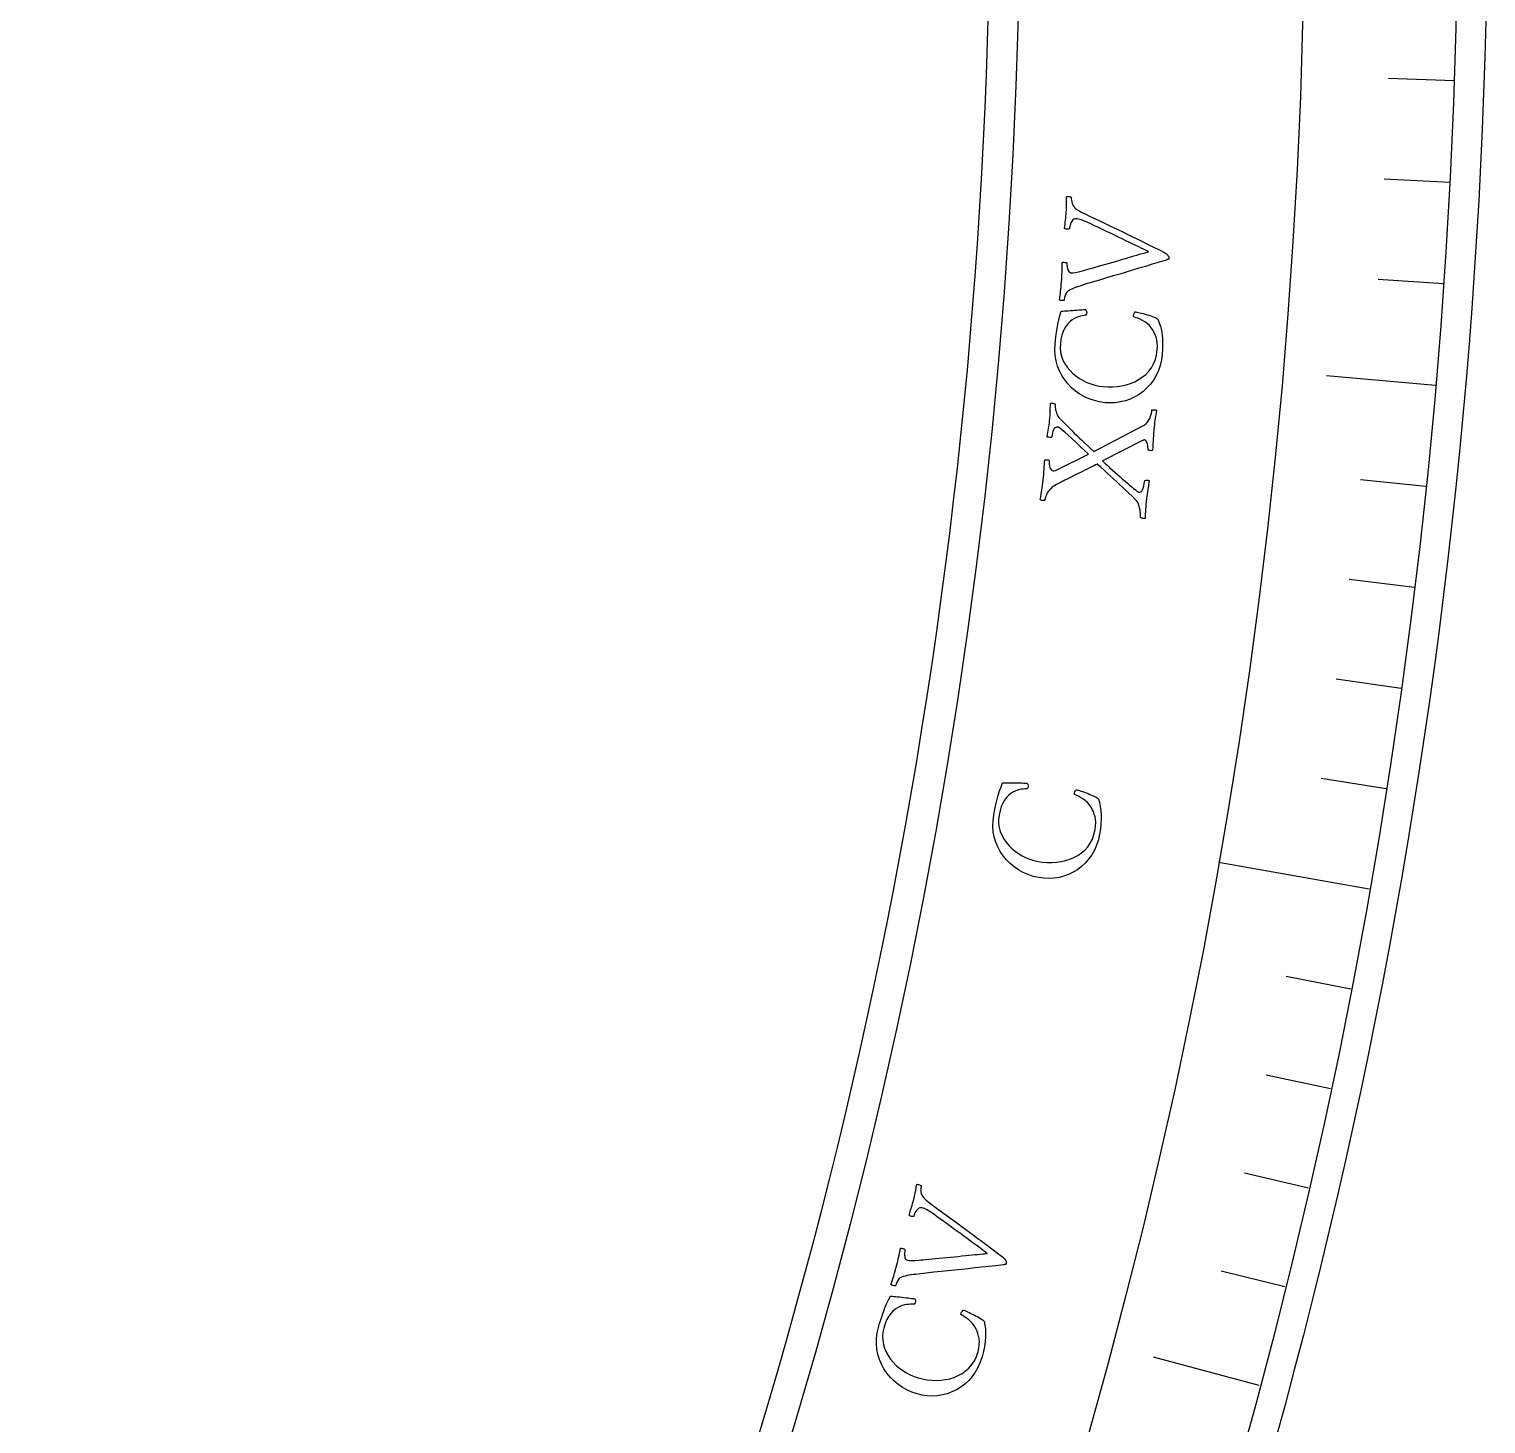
# Model space of a CAD drawing. Header units: millimetres. Extents: x -76 to 76, y -76 to 98.
# Drawn here: x 57.07 to 75.98, y -20.07 to -1.97 of the extents above; entities that cross this region are included whole.
import ezdxf

# ---------------------------------------------------------------- set-up
doc = ezdxf.new("R2010")
doc.units = ezdxf.units.MM
for name, color, linetype in [('CUT_INNER', 6, 'Continuous'), ('CUT_OUTER', 1, 'Continuous'), ('ENGRAVE', 7, 'Continuous'), ('ENGRAVE_FINE', 8, 'Continuous'), ('TEXT', 5, 'Continuous')]:
    doc.layers.add(name, color=color, linetype=linetype)

msp = doc.modelspace()

# ---------------------------------------------------------------- linework, layer by layer
at = {"layer": 'CUT_INNER'}
msp.add_lwpolyline([(66.5456, -20.1864), (66.6682, -19.7777), (66.7883, -19.3683), (66.9059, -18.9581), (67.021, -18.5472), (67.1335, -18.1356), (67.2435, -17.7234), (67.351, -17.3104), (67.456, -16.8968), (67.5584, -16.4826), (67.6582, -16.0678), (67.7556, -15.6523), (67.8503, -15.2363), (67.9425, -14.8197), (68.0322, -14.4025), (68.1193, -13.9848), (68.2038, -13.5666), (68.2858, -13.1478), (68.3652, -12.7286), (68.442, -12.3089), (68.5162, -11.8887), (68.5879, -11.4681), (68.6569, -11.047), (68.7234, -10.6255), (68.7873, -10.2036), (68.8486, -9.7814), (68.9074, -9.3587), (68.9635, -8.9358), (69.017, -8.5124), (69.068, -8.0888), (69.1163, -7.6649), (69.162, -7.2406), (69.2051, -6.8161), (69.2457, -6.3913), (69.2836, -5.9663), (69.3189, -5.5411), (69.3516, -5.1157), (69.3817, -4.6901), (69.4091, -4.2642), (69.434, -3.8383), (69.4562, -3.4122), (69.4759, -2.9859), (69.4929, -2.5596), (69.5073, -2.1331), (69.5191, -1.7066)], dxfattribs=at)
at = {"layer": 'CUT_OUTER'}
msp.add_lwpolyline([(75.9771, -1.8651), (75.9642, -2.3313), (75.9485, -2.7973), (75.9299, -3.2633), (75.9085, -3.7291), (75.8841, -4.1948), (75.857, -4.6604), (75.827, -5.1257), (75.7941, -5.5909), (75.7583, -6.0559), (75.7198, -6.5206), (75.6783, -6.9851), (75.634, -7.4493), (75.5869, -7.9132), (75.5369, -8.3769), (75.4841, -8.8402), (75.4284, -9.3032), (75.3699, -9.7659), (75.3086, -10.2281), (75.2444, -10.69), (75.1774, -11.1515), (75.1076, -11.6126), (75.0349, -12.0732), (74.9594, -12.5334), (74.8811, -12.9931), (74.8, -13.4523), (74.716, -13.911), (74.6293, -14.3692), (74.5397, -14.8269), (74.4473, -15.284), (74.3521, -15.7405), (74.2541, -16.1964), (74.1534, -16.6517), (74.0498, -17.1064), (73.9434, -17.5604), (73.8343, -18.0138), (73.7224, -18.4665), (73.6077, -18.9185), (73.4902, -19.3698), (73.37, -19.8204), (73.247, -20.2702)], dxfattribs=at)
at = {"layer": 'ENGRAVE'}
for points in [[(75.3247, -6.5901), (73.9089, -6.4662)], [(74.4637, -13.13), (72.5042, -12.7845)], [(73.036, -19.5699), (71.6632, -19.2021)]]:
    msp.add_lwpolyline(points, dxfattribs=at)
for radius in [75.6124, 73.6227, 69.9276]:
    msp.add_circle((0, 0), radius, dxfattribs=at)
at = {"layer": 'ENGRAVE_FINE'}
for points in [[(75.5663, -2.6388), (74.7141, -2.6091)], [(75.5088, -3.9572), (74.6572, -3.9126)], [(75.4282, -5.2745), (74.5776, -5.215)], [(75.1982, -7.9036), (74.3501, -7.8145)], [(75.0488, -9.2148), (74.2024, -9.1109)], [(74.8765, -10.5232), (74.0321, -10.4045)], [(74.6815, -11.8284), (73.8393, -11.695)], [(74.2232, -14.4275), (73.3861, -14.2648)], [(73.9601, -15.7207), (73.126, -15.5434)], [(73.6745, -17.0091), (72.8436, -16.8173)], [(73.3664, -18.2923), (72.539, -18.086)]]:
    msp.add_lwpolyline(points, dxfattribs=at)
at = {"layer": 'TEXT'}
for points in [[(70.4686, -5.2486), (70.4709, -5.2154), (70.4727, -5.1827), (70.474, -5.1504), (70.475, -5.1187), (70.4757, -5.0874), (70.4765, -5.0563), (70.4775, -5.0255), (70.4785, -4.9949), (70.4839, -4.9936), (70.4912, -4.993), (70.5004, -4.9931), (70.5116, -4.9941), (70.5223, -4.9958), (70.5302, -4.9978), (70.5353, -5.0004), (70.5376, -5.0033), (70.5375, -5.0089), (70.5379, -5.0173), (70.5388, -5.0285), (70.5401, -5.0424), (70.5422, -5.0576), (70.5454, -5.0725), (70.5497, -5.0871), (70.5551, -5.1014), (70.5621, -5.1139), (70.5713, -5.1231), (70.5828, -5.129), (70.5965, -5.1318), (70.6182, -5.131), (70.6492, -5.1261), (70.6895, -5.1172), (70.7392, -5.1041), (70.7651, -5.0968), (70.7949, -5.0884), (70.8287, -5.0787), (70.8665, -5.0679), (70.9072, -5.0562), (70.95, -5.044), (70.9947, -5.0312), (71.0416, -5.0179), (71.0894, -5.0043), (71.1373, -4.9905), (71.1851, -4.9765), (71.233, -4.9624), (71.2799, -4.9485), (71.3249, -4.9353), (71.3679, -4.9227), (71.4091, -4.9108), (71.4475, -4.8997), (71.4822, -4.8897), (71.5132, -4.8808), (71.5406, -4.8729), (71.5632, -4.8664), (71.58, -4.8615), (71.5909, -4.8581), (71.5961, -4.8564), (71.5891, -4.8526), (71.5763, -4.846), (71.5577, -4.8366), (71.5332, -4.8244), (71.5041, -4.81), (71.4711, -4.7939), (71.4344, -4.776), (71.394, -4.7565), (71.3506, -4.7356), (71.305, -4.7137), (71.2572, -4.6907), (71.2072, -4.6666), (71.1558, -4.642), (71.1041, -4.6172), (71.052, -4.5923), (70.9995, -4.5673), (70.9476, -4.5426), (70.8972, -4.5188), (70.8484, -4.4957), (70.8011, -4.4733), (70.7832, -4.4651), (70.7648, -4.4574), (70.7458, -4.4501), (70.7263, -4.4433), (70.7072, -4.4375), (70.6896, -4.4331), (70.6736, -4.4302), (70.6591, -4.4286), (70.643, -4.4294), (70.6289, -4.4338), (70.6167, -4.4419), (70.6064, -4.4537), (70.5976, -4.4676), (70.5902, -4.4821), (70.584, -4.4972), (70.5792, -4.5129), (70.5754, -4.5278), (70.5726, -4.5401), (70.5708, -4.5501), (70.5699, -4.5576), (70.5663, -4.561), (70.5602, -4.5632), (70.5517, -4.5643), (70.5407, -4.5641), (70.5296, -4.5628), (70.5205, -4.5607), (70.5134, -4.5576), (70.5084, -4.5536), (70.5113, -4.5258), (70.5143, -4.4988), (70.5174, -4.4726), (70.5205, -4.4472), (70.5235, -4.4218), (70.5261, -4.3956), (70.5284, -4.3685), (70.5303, -4.3407), (70.5317, -4.3179), (70.5327, -4.2975), (70.5335, -4.2796), (70.5339, -4.2642), (70.5342, -4.2501), (70.5343, -4.2362), (70.5343, -4.2223), (70.5341, -4.2086), (70.5339, -4.1941), (70.5338, -4.1781), (70.5338, -4.1605), (70.5338, -4.1414), (70.5392, -4.14), (70.5467, -4.1395), (70.5563, -4.1399), (70.5679, -4.1413), (70.579, -4.1431), (70.5868, -4.145), (70.5915, -4.147), (70.593, -4.149), (70.5932, -4.1574), (70.5944, -4.1699), (70.5968, -4.1865), (70.6002, -4.2073), (70.6055, -4.2291), (70.6137, -4.2488), (70.6246, -4.2665), (70.6383, -4.2821), (70.651, -4.2931), (70.669, -4.3058), (70.6924, -4.3203), (70.7212, -4.3366), (70.7523, -4.3534), (70.7828, -4.3691), (70.8127, -4.384), (70.842, -4.3978), (70.9099, -4.43), (70.9749, -4.4608), (71.0371, -4.4903), (71.0964, -4.5185), (71.1537, -4.5458), (71.21, -4.5729), (71.2653, -4.5997), (71.3195, -4.6262), (71.3737, -4.6527), (71.4289, -4.6798), (71.4851, -4.7074), (71.5424, -4.7355), (71.6017, -4.7648), (71.664, -4.7959), (71.7295, -4.8288), (71.798, -4.8637), (71.8159, -4.8737), (71.8307, -4.8838), (71.8422, -4.8942), (71.8506, -4.9047), (71.8564, -4.9154), (71.8603, -4.926), (71.8623, -4.9367), (71.8625, -4.9473), (71.8615, -4.9503), (71.8587, -4.953), (71.8542, -4.9552), (71.848, -4.957), (71.8415, -4.9587), (71.8358, -4.9605), (71.8311, -4.9623), (71.8273, -4.9642), (71.7342, -4.9924), (71.6442, -5.0196), (71.5573, -5.0457), (71.4736, -5.0708), (71.3911, -5.0954), (71.3078, -5.1202), (71.2239, -5.1451), (71.1393, -5.1701), (71.0522, -5.1961), (70.9607, -5.2236), (70.8647, -5.2527), (70.7644, -5.2833), (70.7336, -5.2925), (70.7044, -5.3018), (70.6768, -5.311), (70.6508, -5.3201), (70.6261, -5.3297), (70.6024, -5.3399), (70.5797, -5.3509), (70.5581, -5.3626), (70.5495, -5.3683), (70.5416, -5.3761), (70.5343, -5.3861), (70.5276, -5.3982), (70.5217, -5.4114), (70.5166, -5.4245), (70.5122, -5.4375), (70.5087, -5.4504), (70.5059, -5.4625), (70.5038, -5.4729), (70.5023, -5.4817), (70.5015, -5.4888), (70.4996, -5.4896), (70.4942, -5.4898), (70.4852, -5.4895), (70.4727, -5.4887), (70.4601, -5.4876), (70.4507, -5.4864), (70.4448, -5.4853), (70.4421, -5.4842), (70.4459, -5.4502), (70.4495, -5.4193), (70.4531, -5.3914), (70.4565, -5.3665), (70.4598, -5.3416), (70.4629, -5.3136), (70.4659, -5.2826), (70.4686, -5.2486)], [(70.3844, -6.0579), (70.3893, -6.0072), (70.3953, -5.9555), (70.4024, -5.9026), (70.4107, -5.8487), (70.4205, -5.7941), (70.4325, -5.7392), (70.4465, -5.6842), (70.4627, -5.6288), (70.4655, -5.6286), (70.4737, -5.6279), (70.4875, -5.6267), (70.5067, -5.625), (70.5297, -5.6231), (70.5545, -5.6212), (70.5811, -5.6193), (70.6097, -5.6174), (70.6385, -5.6155), (70.6659, -5.6137), (70.6921, -5.6119), (70.7169, -5.6101), (70.7385, -5.6086), (70.7552, -5.6076), (70.7669, -5.6071), (70.7736, -5.6072), (70.7778, -5.6075), (70.7819, -5.61), (70.7858, -5.6145), (70.7896, -5.6211), (70.7927, -5.6289), (70.7947, -5.6369), (70.7957, -5.645), (70.7955, -5.6533), (70.7946, -5.6604), (70.7928, -5.6668), (70.7904, -5.6727), (70.7871, -5.678), (70.7737, -5.6798), (70.7569, -5.6827), (70.7369, -5.6869), (70.7135, -5.6922), (70.6881, -5.6996), (70.6619, -5.7102), (70.635, -5.7238), (70.6072, -5.7406), (70.5799, -5.7612), (70.5542, -5.7866), (70.53, -5.8166), (70.5075, -5.8514), (70.4878, -5.8919), (70.4722, -5.9391), (70.4606, -5.9928), (70.4531, -6.0533), (70.4516, -6.1087), (70.4567, -6.1621), (70.4686, -6.2134), (70.4871, -6.2627), (70.5113, -6.3096), (70.5403, -6.3537), (70.5741, -6.3949), (70.6126, -6.4333), (70.6549, -6.4685), (70.6999, -6.5), (70.7476, -6.5278), (70.7981, -6.5519), (70.8502, -6.5721), (70.9028, -6.5879), (70.956, -6.5994), (71.0097, -6.6066), (71.0699, -6.6101), (71.13, -6.6095), (71.1899, -6.6048), (71.2497, -6.5959), (71.3083, -6.5826), (71.3644, -6.5648), (71.4181, -6.5425), (71.4695, -6.5157), (71.5174, -6.4842), (71.561, -6.448), (71.6001, -6.4071), (71.6349, -6.3615), (71.6641, -6.311), (71.6866, -6.2554), (71.7025, -6.1948), (71.7117, -6.1293), (71.7137, -6.083), (71.7118, -6.04), (71.7058, -6.0004), (71.6957, -5.964), (71.6829, -5.9306), (71.6685, -5.8999), (71.6526, -5.8719), (71.635, -5.8466), (71.609, -5.8156), (71.5811, -5.7887), (71.5512, -5.766), (71.5194, -5.7474), (71.4876, -5.7321), (71.4577, -5.719), (71.4298, -5.7082), (71.4038, -5.6998), (71.4047, -5.6821), (71.4086, -5.6655), (71.4157, -5.6499), (71.426, -5.6354), (71.4352, -5.6366), (71.4481, -5.639), (71.4646, -5.6427), (71.4847, -5.6475), (71.5071, -5.6532), (71.5304, -5.6594), (71.5546, -5.6661), (71.5797, -5.6732), (71.6045, -5.6806), (71.6278, -5.6882), (71.6496, -5.696), (71.67, -5.7039), (71.6878, -5.7116), (71.7019, -5.7187), (71.7123, -5.7253), (71.719, -5.7313), (71.7373, -5.7771), (71.7524, -5.8256), (71.7644, -5.8768), (71.7731, -5.9308), (71.7786, -5.9882), (71.7808, -6.0499), (71.7796, -6.1159), (71.7751, -6.1862), (71.7652, -6.2609), (71.7487, -6.3319), (71.7258, -6.3991), (71.6963, -6.4624), (71.6612, -6.5213), (71.6214, -6.5754), (71.577, -6.6245), (71.528, -6.6687), (71.4751, -6.7076), (71.4192, -6.7409), (71.3605, -6.7685), (71.2987, -6.7904), (71.2348, -6.8062), (71.1695, -6.8156), (71.1029, -6.8186), (71.0348, -6.8152), (70.9632, -6.8051), (70.8945, -6.7887), (70.8287, -6.7662), (70.7657, -6.7375), (70.7062, -6.7033), (70.6507, -6.6644), (70.5992, -6.6208), (70.5517, -6.5724), (70.5092, -6.5199), (70.4724, -6.4635), (70.4414, -6.4035), (70.4162, -6.3396), (70.3974, -6.2727), (70.3859, -6.2035), (70.3816, -6.1319), (70.3844, -6.0579)], [(70.2299, -7.8185), (70.2338, -7.7818), (70.2371, -7.7465), (70.2398, -7.7128), (70.2419, -7.6806), (70.2438, -7.6493), (70.2458, -7.6183), (70.2478, -7.5876), (70.25, -7.5571), (70.2555, -7.5558), (70.263, -7.5553), (70.2726, -7.5556), (70.2842, -7.5565), (70.2953, -7.5583), (70.303, -7.5607), (70.3075, -7.5638), (70.3087, -7.5676), (70.3082, -7.5759), (70.3081, -7.586), (70.3084, -7.5981), (70.3093, -7.612), (70.3109, -7.6267), (70.3136, -7.641), (70.3174, -7.6548), (70.3224, -7.6683), (70.3289, -7.6801), (70.3375, -7.689), (70.3481, -7.6949), (70.3609, -7.6979), (70.3736, -7.6977), (70.3885, -7.6945), (70.4056, -7.6885), (70.4249, -7.6795), (70.818, -7.4822), (70.7614, -7.43), (70.7065, -7.3792), (70.6533, -7.3296), (70.6018, -7.2814), (70.5538, -7.2371), (70.5114, -7.1992), (70.4744, -7.1677), (70.4429, -7.1425), (70.4379, -7.1392), (70.4328, -7.1365), (70.4277, -7.1345), (70.4225, -7.1331), (70.4178, -7.1321), (70.4141, -7.1314), (70.4115, -7.131), (70.4099, -7.1308), (70.4021, -7.1315), (70.3934, -7.1354), (70.3839, -7.1424), (70.3735, -7.1524), (70.3635, -7.1679), (70.3552, -7.1911), (70.3484, -7.2222), (70.3432, -7.2611), (70.3404, -7.2636), (70.335, -7.2653), (70.3268, -7.2659), (70.316, -7.2657), (70.3047, -7.2647), (70.2951, -7.2632), (70.2874, -7.2613), (70.2814, -7.2589), (70.2865, -7.2297), (70.2913, -7.2022), (70.2957, -7.1764), (70.2998, -7.1523), (70.3037, -7.1284), (70.3072, -7.1032), (70.3105, -7.0769), (70.3134, -7.0493), (70.317, -7.0112), (70.3197, -6.9762), (70.3215, -6.9442), (70.3225, -6.9154), (70.323, -6.8892), (70.3236, -6.8654), (70.3242, -6.844), (70.3249, -6.825), (70.3301, -6.8236), (70.3368, -6.8228), (70.3452, -6.8224), (70.355, -6.8227), (70.3649, -6.8238), (70.3733, -6.8263), (70.3803, -6.8301), (70.3858, -6.8352), (70.3856, -6.8409), (70.3858, -6.8496), (70.3863, -6.8615), (70.3871, -6.8764), (70.389, -6.8933), (70.3923, -6.9112), (70.3971, -6.93), (70.4034, -6.9497), (70.4117, -6.9696), (70.4223, -6.9887), (70.4352, -7.0072), (70.4504, -7.0251), (70.4927, -7.0671), (70.532, -7.1064), (70.5684, -7.1429), (70.6018, -7.1766), (70.6339, -7.2088), (70.6663, -7.2407), (70.699, -7.2722), (70.732, -7.3033), (70.7667, -7.3357), (70.8046, -7.3708), (70.8456, -7.4087), (70.8899, -7.4494), (71.5403, -7.1059), (71.5626, -7.0911), (71.5821, -7.0719), (71.5989, -7.0485), (71.6128, -7.0208), (71.6241, -6.9915), (71.6328, -6.9632), (71.6391, -6.9361), (71.6428, -6.91), (71.6482, -6.9078), (71.6554, -6.9067), (71.6643, -6.9067), (71.675, -6.9078), (71.6854, -6.9094), (71.6934, -6.9109), (71.699, -6.9123), (71.7022, -6.9136), (71.6973, -6.9432), (71.6927, -6.9707), (71.6884, -6.996), (71.6845, -7.0192), (71.6808, -7.0426), (71.6773, -7.0685), (71.6739, -7.0967), (71.6706, -7.1274), (71.6666, -7.1696), (71.6632, -7.2091), (71.6605, -7.2458), (71.6585, -7.2798), (71.6567, -7.3138), (71.6548, -7.3505), (71.6526, -7.3901), (71.6503, -7.4325), (71.6446, -7.4357), (71.637, -7.4376), (71.6273, -7.4382), (71.6156, -7.4375), (71.6045, -7.4359), (71.5968, -7.4334), (71.5923, -7.4303), (71.5911, -7.4264), (71.5915, -7.419), (71.5912, -7.4095), (71.5904, -7.398), (71.589, -7.3843), (71.5869, -7.3698), (71.5837, -7.3556), (71.5796, -7.3417), (71.5745, -7.3281), (71.5685, -7.3162), (71.5614, -7.3074), (71.5534, -7.3018), (71.5444, -7.2993), (71.542, -7.2992), (71.5392, -7.2996), (71.536, -7.3002), (71.5324, -7.3013), (71.5287, -7.3026), (71.5254, -7.304), (71.5225, -7.3057), (71.52, -7.3075), (71.0009, -7.5718), (71.0299, -7.5988), (71.0604, -7.6269), (71.0926, -7.6562), (71.1264, -7.6866), (71.1609, -7.7174), (71.1949, -7.7477), (71.2286, -7.7776), (71.2619, -7.8071), (71.2941, -7.8354), (71.3244, -7.8616), (71.3527, -7.8858), (71.3791, -7.9079), (71.4026, -7.9272), (71.4223, -7.9432), (71.438, -7.9558), (71.4498, -7.9651), (71.452, -7.9665), (71.4547, -7.9683), (71.458, -7.9704), (71.4617, -7.9728), (71.4659, -7.9752), (71.4704, -7.977), (71.4751, -7.9784), (71.4803, -7.9792), (71.4898, -7.978), (71.4995, -7.9722), (71.5093, -7.9619), (71.5191, -7.947), (71.5284, -7.9266), (71.5364, -7.8995), (71.5431, -7.8659), (71.5486, -7.8257), (71.554, -7.8234), (71.5613, -7.8219), (71.5703, -7.8214), (71.5811, -7.8217), (71.5915, -7.8226), (71.5995, -7.824), (71.6051, -7.8257), (71.6082, -7.8279), (71.603, -7.8565), (71.5979, -7.8853), (71.5929, -7.9145), (71.5879, -7.9439), (71.5832, -7.9734), (71.579, -8.0026), (71.5751, -8.0316), (71.5717, -8.0604), (71.5675, -8.0993), (71.564, -8.1353), (71.5612, -8.1685), (71.5592, -8.1988), (71.5575, -8.2279), (71.5559, -8.2576), (71.5543, -8.2878), (71.5528, -8.3185), (71.5467, -8.3195), (71.5391, -8.3193), (71.5302, -8.3181), (71.52, -8.3158), (71.5102, -8.3131), (71.5027, -8.3108), (71.4973, -8.3089), (71.4942, -8.3074), (71.4945, -8.3009), (71.4944, -8.29), (71.4938, -8.2745), (71.4929, -8.2546), (71.4909, -8.2319), (71.4875, -8.2083), (71.4826, -8.1837), (71.4761, -8.1581), (71.4678, -8.1333), (71.4571, -8.1111), (71.4442, -8.0914), (71.4289, -8.0743), (71.3836, -8.0305), (71.3402, -7.9888), (71.2986, -7.9492), (71.2589, -7.9117), (71.2201, -7.8754), (71.1812, -7.8392), (71.142, -7.8032), (71.1027, -7.7673), (71.0625, -7.7307), (71.0208, -7.6925), (70.9774, -7.6527), (70.9325, -7.6113), (70.911, -7.6216), (70.8871, -7.6333), (70.8608, -7.6465), (70.832, -7.6612), (70.8017, -7.6766), (70.7707, -7.6922), (70.7389, -7.708), (70.7065, -7.724), (70.6743, -7.7399), (70.6432, -7.7553), (70.6132, -7.7703), (70.5844, -7.7848), (70.5573, -7.7986), (70.5328, -7.8109), (70.5109, -7.822), (70.4915, -7.8318), (70.4756, -7.8397), (70.4643, -7.8454), (70.4575, -7.8488), (70.4553, -7.85), (70.4274, -7.8636), (70.4025, -7.8771), (70.3805, -7.8906), (70.3615, -7.904), (70.3443, -7.9181), (70.3277, -7.9337), (70.3117, -7.9509), (70.2964, -7.9696), (70.2869, -7.9827), (70.2786, -7.9969), (70.2713, -8.0121), (70.2651, -8.0283), (70.26, -8.0442), (70.256, -8.0582), (70.2532, -8.0703), (70.2516, -8.0806), (70.2496, -8.0841), (70.2445, -8.0862), (70.2364, -8.0868), (70.2253, -8.0861), (70.2137, -8.0842), (70.2044, -8.0815), (70.1973, -8.0781), (70.1925, -8.0738), (70.1977, -8.0378), (70.2028, -8.0046), (70.2077, -7.9741), (70.2124, -7.9463), (70.2169, -7.9185), (70.2214, -7.888), (70.2257, -7.8547), (70.2299, -7.8185)], [(69.5888, -12.1682), (69.5981, -12.1182), (69.6086, -12.0671), (69.6203, -12.0151), (69.6332, -11.9621), (69.6477, -11.9085), (69.6644, -11.855), (69.6832, -11.8013), (69.7042, -11.7476), (69.7069, -11.7476), (69.7152, -11.7476), (69.729, -11.7476), (69.7483, -11.7476), (69.7714, -11.7477), (69.7962, -11.748), (69.823, -11.7484), (69.8516, -11.749), (69.8804, -11.7497), (69.9079, -11.7502), (69.9341, -11.7507), (69.959, -11.7511), (69.9807, -11.7515), (69.9974, -11.7519), (70.0091, -11.7525), (70.0158, -11.7531), (70.02, -11.7538), (70.0238, -11.7566), (70.0273, -11.7615), (70.0304, -11.7684), (70.0329, -11.7764), (70.0342, -11.7845), (70.0344, -11.7927), (70.0336, -11.801), (70.032, -11.8079), (70.0297, -11.8142), (70.0268, -11.8199), (70.0231, -11.8249), (70.0095, -11.8255), (69.9926, -11.8269), (69.9722, -11.8293), (69.9485, -11.8326), (69.9225, -11.8378), (69.8956, -11.846), (69.8675, -11.8572), (69.8384, -11.8715), (69.8094, -11.8897), (69.7815, -11.9127), (69.7549, -11.9406), (69.7294, -11.9733), (69.7062, -12.0119), (69.6865, -12.0575), (69.6704, -12.11), (69.6576, -12.1696), (69.6513, -12.2247), (69.6518, -12.2783), (69.6591, -12.3305), (69.6732, -12.3812), (69.6933, -12.43), (69.7183, -12.4765), (69.7483, -12.5205), (69.7834, -12.5621), (69.8224, -12.6008), (69.8645, -12.6361), (69.9096, -12.668), (69.9578, -12.6964), (70.008, -12.721), (70.059, -12.7414), (70.111, -12.7575), (70.1638, -12.7693), (70.2235, -12.7781), (70.2835, -12.7827), (70.3436, -12.7832), (70.4039, -12.7795), (70.4634, -12.7714), (70.5209, -12.7586), (70.5763, -12.7411), (70.6298, -12.7188), (70.6803, -12.6917), (70.7269, -12.6594), (70.7695, -12.6221), (70.808, -12.5796), (70.8415, -12.5319), (70.8688, -12.4785), (70.8899, -12.4195), (70.9048, -12.355), (70.9109, -12.3091), (70.9126, -12.2661), (70.9101, -12.2261), (70.9033, -12.1889), (70.8934, -12.1546), (70.8818, -12.1227), (70.8683, -12.0934), (70.8531, -12.0667), (70.8299, -12.0335), (70.8044, -12.0044), (70.7766, -11.9791), (70.7465, -11.9578), (70.7161, -11.9398), (70.6875, -11.9241), (70.6606, -11.911), (70.6355, -11.9003), (70.6379, -11.8828), (70.6433, -11.8666), (70.6517, -11.8517), (70.6632, -11.8381), (70.6723, -11.8401), (70.6849, -11.8436), (70.701, -11.8487), (70.7206, -11.8553), (70.7425, -11.8629), (70.7651, -11.8711), (70.7887, -11.8798), (70.813, -11.8891), (70.8371, -11.8987), (70.8596, -11.9083), (70.8807, -11.9179), (70.9003, -11.9276), (70.9174, -11.9368), (70.9308, -11.9451), (70.9406, -11.9526), (70.9467, -11.9592), (70.961, -12.0064), (70.9718, -12.056), (70.9793, -12.1081), (70.9833, -12.1626), (70.9838, -12.2203), (70.9806, -12.2819), (70.9736, -12.3476), (70.963, -12.4172), (70.9466, -12.4908), (70.924, -12.5601), (70.8953, -12.625), (70.8604, -12.6855), (70.8203, -12.7411), (70.776, -12.7915), (70.7275, -12.8366), (70.6747, -12.8764), (70.6187, -12.9105), (70.5602, -12.9388), (70.4992, -12.9611), (70.4358, -12.9776), (70.3708, -12.9878), (70.3049, -12.9915), (70.2382, -12.9886), (70.1707, -12.9793), (70.1003, -12.963), (70.0333, -12.9407), (69.9696, -12.9125), (69.9094, -12.8784), (69.8531, -12.8392), (69.8012, -12.7956), (69.7537, -12.7477), (69.7106, -12.6954), (69.6728, -12.6393), (69.6411, -12.58), (69.6155, -12.5174), (69.5959, -12.4516), (69.583, -12.3834), (69.5776, -12.3134), (69.5795, -12.2417), (69.5888, -12.1682)], [(68.3231, -18.0369), (68.3314, -18.0046), (68.3391, -17.9728), (68.3464, -17.9414), (68.3531, -17.9103), (68.3595, -17.8796), (68.366, -17.8492), (68.3726, -17.8191), (68.3792, -17.7893), (68.3847, -17.7889), (68.392, -17.7896), (68.401, -17.7915), (68.4118, -17.7945), (68.4221, -17.7981), (68.4295, -17.8016), (68.434, -17.805), (68.4357, -17.8083), (68.4346, -17.8138), (68.4335, -17.8221), (68.4323, -17.8333), (68.4311, -17.8472), (68.4304, -17.8626), (68.4308, -17.8778), (68.4323, -17.8929), (68.435, -17.9079), (68.4396, -17.9215), (68.447, -17.9322), (68.4572, -17.9402), (68.4702, -17.9454), (68.4916, -17.9485), (68.523, -17.9494), (68.5643, -17.948), (68.6155, -17.9443), (68.6423, -17.9418), (68.6732, -17.939), (68.7082, -17.9356), (68.7473, -17.9319), (68.7894, -17.9278), (68.8337, -17.9236), (68.8801, -17.9193), (68.9285, -17.9147), (68.9781, -17.9101), (69.0276, -17.9052), (69.0772, -17.9003), (69.1269, -17.8951), (69.1755, -17.8901), (69.2222, -17.8853), (69.2668, -17.8808), (69.3095, -17.8766), (69.3492, -17.8727), (69.3852, -17.8692), (69.4173, -17.8661), (69.4457, -17.8634), (69.4691, -17.8611), (69.4865, -17.8593), (69.4979, -17.8581), (69.5032, -17.8573), (69.497, -17.8523), (69.4856, -17.8434), (69.4691, -17.8308), (69.4473, -17.8144), (69.4212, -17.7949), (69.3918, -17.773), (69.359, -17.7488), (69.3228, -17.7222), (69.2839, -17.6937), (69.2431, -17.6638), (69.2003, -17.6324), (69.1555, -17.5996), (69.1096, -17.566), (69.0633, -17.5322), (69.0166, -17.4983), (68.9696, -17.4641), (68.923, -17.4303), (68.8778, -17.3976), (68.834, -17.366), (68.7916, -17.3354), (68.7756, -17.324), (68.7589, -17.3131), (68.7415, -17.3025), (68.7236, -17.2922), (68.7059, -17.2831), (68.6894, -17.2755), (68.6742, -17.2697), (68.6602, -17.2655), (68.6443, -17.2633), (68.6296, -17.2651), (68.6161, -17.2708), (68.6038, -17.2805), (68.5926, -17.2926), (68.5827, -17.3055), (68.5739, -17.3192), (68.5662, -17.3338), (68.5598, -17.3477), (68.5548, -17.3593), (68.5512, -17.3688), (68.549, -17.376), (68.5448, -17.3787), (68.5384, -17.3798), (68.5298, -17.3792), (68.5191, -17.3771), (68.5083, -17.3738), (68.4998, -17.37), (68.4934, -17.3657), (68.4892, -17.3608), (68.4972, -17.334), (68.505, -17.3081), (68.5128, -17.2829), (68.5206, -17.2585), (68.5281, -17.234), (68.5355, -17.2087), (68.5427, -17.1826), (68.5497, -17.1555), (68.5552, -17.1333), (68.5599, -17.1135), (68.5639, -17.0961), (68.5672, -17.081), (68.57, -17.0672), (68.5727, -17.0535), (68.5752, -17.0399), (68.5775, -17.0263), (68.5799, -17.0121), (68.5828, -16.9963), (68.586, -16.979), (68.5895, -16.9602), (68.5951, -16.9598), (68.6025, -16.9607), (68.6118, -16.9629), (68.623, -16.9663), (68.6336, -16.9701), (68.641, -16.9734), (68.6452, -16.9762), (68.6463, -16.9785), (68.6449, -16.9868), (68.6439, -16.9993), (68.6432, -17.0161), (68.6427, -17.0371), (68.644, -17.0595), (68.6484, -17.0804), (68.6559, -17.0998), (68.6665, -17.1177), (68.677, -17.1308), (68.6924, -17.1466), (68.7128, -17.1651), (68.7381, -17.1864), (68.7656, -17.2085), (68.7927, -17.2296), (68.8194, -17.2497), (68.8456, -17.2687), (68.9065, -17.3127), (68.9648, -17.3548), (69.0205, -17.3952), (69.0737, -17.4338), (69.1251, -17.4711), (69.1755, -17.508), (69.2249, -17.5445), (69.2734, -17.5804), (69.3218, -17.6164), (69.3711, -17.6531), (69.4214, -17.6905), (69.4725, -17.7286), (69.5255, -17.7682), (69.5811, -17.8102), (69.6394, -17.8546), (69.7004, -17.9013), (69.7162, -17.9144), (69.7289, -17.9271), (69.7383, -17.9394), (69.7446, -17.9513), (69.7484, -17.9628), (69.7503, -17.974), (69.7504, -17.9849), (69.7486, -17.9954), (69.747, -17.9981), (69.7438, -18.0002), (69.739, -18.0016), (69.7326, -18.0023), (69.7258, -18.0027), (69.7199, -18.0034), (69.7149, -18.0043), (69.7109, -18.0055), (69.6142, -18.0163), (69.5207, -18.0265), (69.4305, -18.0364), (69.3436, -18.0457), (69.258, -18.0548), (69.1717, -18.064), (69.0846, -18.0731), (68.9969, -18.0823), (68.9064, -18.0919), (68.8114, -18.1022), (68.7118, -18.1132), (68.6076, -18.125), (68.5756, -18.1285), (68.5452, -18.1322), (68.5164, -18.1362), (68.4892, -18.1405), (68.4631, -18.1454), (68.438, -18.1511), (68.4137, -18.1578), (68.3902, -18.1653), (68.3808, -18.1693), (68.3715, -18.1756), (68.3625, -18.184), (68.3538, -18.1947), (68.3455, -18.2066), (68.3381, -18.2185), (68.3315, -18.2305), (68.3256, -18.2426), (68.3207, -18.254), (68.3167, -18.2638), (68.3136, -18.2722), (68.3115, -18.279), (68.3095, -18.2795), (68.3042, -18.2787), (68.2954, -18.2768), (68.2832, -18.2736), (68.271, -18.2702), (68.2621, -18.2674), (68.2564, -18.2652), (68.254, -18.2636), (68.2639, -18.231), (68.2732, -18.2012), (68.2817, -18.1744), (68.2897, -18.1506), (68.2975, -18.1267), (68.3056, -18.0997), (68.3142, -18.0698), (68.3231, -18.0369)], [(68.0925, -18.8172), (68.1065, -18.7682), (68.1219, -18.7184), (68.1385, -18.6678), (68.1565, -18.6162), (68.1761, -18.5644), (68.1979, -18.5126), (68.2218, -18.4611), (68.2478, -18.4096), (68.2505, -18.4099), (68.2588, -18.4107), (68.2725, -18.412), (68.2918, -18.4139), (68.3147, -18.4162), (68.3394, -18.4188), (68.366, -18.4219), (68.3944, -18.4252), (68.423, -18.4287), (68.4504, -18.4319), (68.4764, -18.4349), (68.5011, -18.4376), (68.5227, -18.4401), (68.5392, -18.4422), (68.5508, -18.4438), (68.5574, -18.4451), (68.5615, -18.4463), (68.5651, -18.4494), (68.5681, -18.4546), (68.5706, -18.4618), (68.5722, -18.47), (68.5727, -18.4782), (68.5722, -18.4864), (68.5705, -18.4945), (68.5683, -18.5013), (68.5654, -18.5073), (68.5619, -18.5126), (68.5578, -18.5173), (68.5442, -18.5165), (68.5272, -18.5164), (68.5067, -18.5168), (68.4828, -18.5177), (68.4565, -18.5204), (68.4288, -18.526), (68.3998, -18.5345), (68.3695, -18.5459), (68.3388, -18.5612), (68.3089, -18.5814), (68.2797, -18.6066), (68.2511, -18.6367), (68.2244, -18.6729), (68.2004, -18.7164), (68.1792, -18.7671), (68.1608, -18.8252), (68.1492, -18.8794), (68.1445, -18.9328), (68.1468, -18.9854), (68.1559, -19.0373), (68.1712, -19.0878), (68.1916, -19.1365), (68.2173, -19.1832), (68.2481, -19.228), (68.2833, -19.2703), (68.3218, -19.3095), (68.3636, -19.3455), (68.4088, -19.3785), (68.4564, -19.4078), (68.5052, -19.4329), (68.5554, -19.454), (68.6069, -19.4709), (68.6655, -19.4853), (68.7247, -19.4957), (68.7845, -19.502), (68.8449, -19.5042), (68.9048, -19.5019), (68.9633, -19.4946), (69.0202, -19.4825), (69.0756, -19.4655), (69.1285, -19.4433), (69.1779, -19.4157), (69.2239, -19.3827), (69.2664, -19.3441), (69.3043, -19.2998), (69.3366, -19.2493), (69.3633, -19.1926), (69.3843, -19.1298), (69.3948, -19.0848), (69.4007, -19.0422), (69.402, -19.002), (69.3988, -18.9644), (69.3923, -18.9293), (69.3838, -18.8965), (69.3732, -18.866), (69.3606, -18.8379), (69.3407, -18.8027), (69.3181, -18.7712), (69.2929, -18.7434), (69.265, -18.7193), (69.2365, -18.6984), (69.2096, -18.6801), (69.1841, -18.6644), (69.1601, -18.6513), (69.1642, -18.6341), (69.1711, -18.6185), (69.1809, -18.6045), (69.1936, -18.5921), (69.2025, -18.595), (69.2147, -18.5997), (69.2303, -18.6063), (69.2492, -18.6147), (69.2702, -18.6244), (69.2919, -18.6348), (69.3145, -18.6457), (69.3379, -18.6573), (69.3609, -18.6692), (69.3824, -18.6809), (69.4025, -18.6925), (69.421, -18.704), (69.4371, -18.7148), (69.4497, -18.7244), (69.4587, -18.7328), (69.4642, -18.74), (69.4738, -18.7883), (69.4799, -18.8388), (69.4822, -18.8913), (69.481, -18.9459), (69.4759, -19.0034), (69.4668, -19.0644), (69.4535, -19.1291), (69.4362, -19.1974), (69.4128, -19.2691), (69.3837, -19.3359), (69.3489, -19.3977), (69.3083, -19.4545), (69.263, -19.5061), (69.2141, -19.5519), (69.1614, -19.5921), (69.1051, -19.6267), (69.046, -19.6553), (68.985, -19.6777), (68.9222, -19.6941), (68.8575, -19.7044), (68.7918, -19.7083), (68.7259, -19.7056), (68.6598, -19.6963), (68.5935, -19.6806), (68.525, -19.6575), (68.4604, -19.6289), (68.3998, -19.5947), (68.3431, -19.555), (68.2908, -19.5105), (68.2434, -19.4621), (68.2007, -19.4098), (68.1629, -19.3536), (68.1307, -19.2941), (68.1048, -19.2321), (68.0853, -19.1673), (68.0722, -19.0999), (68.066, -19.0307), (68.0673, -18.9606), (68.0761, -18.8894), (68.0925, -18.8172)]]:
    msp.add_lwpolyline(points, close=True, dxfattribs=at)

doc.saveas('drawing.dxf')
